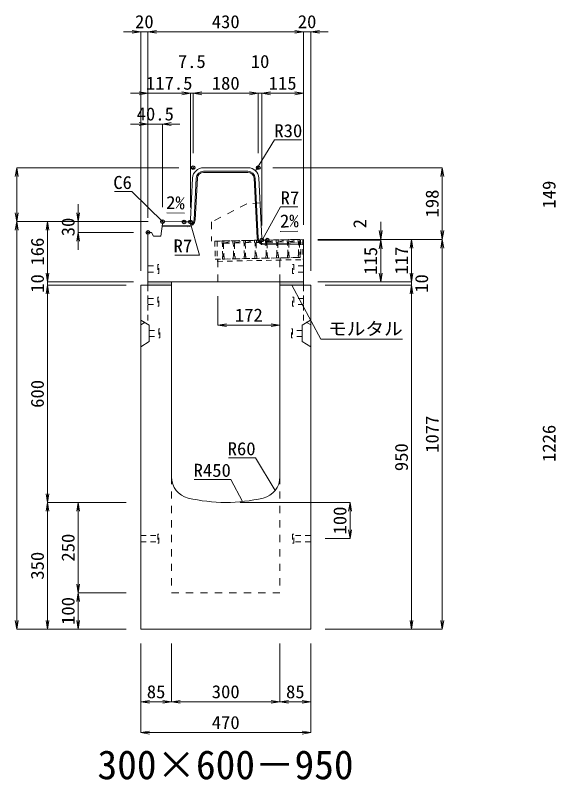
# Model space of a CAD drawing. Units: millimetres at full size. Extents: x -22536 to 51867, y -19720 to 38340.
# Drawn here: x 6318 to 7813, y -15086 to -12974 of the extents above; entities that cross this region are included whole.
import ezdxf
from ezdxf.enums import TextEntityAlignment as Align

# ---------------------------------------------------------------- set-up
doc = ezdxf.new("R2010")
doc.units = ezdxf.units.MM
doc.header["$LTSCALE"] = 20
doc.header["$PDMODE"] = 32
doc.header["$PDSIZE"] = 10
doc.linetypes.add('USER1', pattern=[2, 1, -1])
doc.linetypes.add('USER2', pattern=[1.35, 0.75, -0.6])
for name, color, linetype, lineweight in [('インサート', 3, 'USER2', 9), ('グレーチング', 7, 'USER2', 5), ('モルタル', 7, 'Continuous', 9), ('受枠', 3, 'USER2', 9), ('寸法線', 7, 'Continuous', 13), ('引出線', 4, 'Continuous', 13), ('本体', 2, 'Continuous', 13), ('目地', 132, 'Continuous', 5)]:
    doc.layers.add(name, color=color, linetype=linetype, lineweight=lineweight)
doc.layers.add('作業エリア', color=11, linetype='Continuous')
doc.layers.add('文字', color=7, linetype='Continuous')
doc.styles.add('ＭＳ 明朝', font='')
doc.styles.get('ＭＳ 明朝').set_extended_font_data('MS Mincho')

# ---------------------------------------------------------------- blocks, each defined once
blk = doc.blocks.new('open_arrow')
at = {"color": 0, "linetype": 'Continuous', "lineweight": -2}
blk.add_lwpolyline([(7.5, 1.25), (0, 0), (7.5, -1.25)], dxfattribs=at)

msp = doc.modelspace()

# ---------------------------------------------------------------- hatches: boundary and pattern name
at = {"layer": 'モルタル'}
for points in [[(6750, -13720), (6750, -13710), (6685, -13710), (6685, -13720)], [(7115, -13720), (7115, -13710), (7050, -13710), (7050, -13720)]]:
    msp.add_hatch(color=256, dxfattribs=at).paths.add_polyline_path(points)

# ---------------------------------------------------------------- linework, layer by layer
at = {"layer": 'インサート'}
for p, q in [((6685, -13666.5), (6712, -13666.5)), ((6685, -13666.5), (6685, -13683.5)), ((6715, -13662.5), (6712, -13662.5)), ((6712, -13662.5), (6712, -13687.5)), ((6715, -13687.5), (6715, -13662.5)), ((7085, -13662.5), (7088, -13662.5)), ((7085, -13687.5), (7085, -13662.5)), ((7088, -13662.5), (7088, -13687.5)), ((7115, -13666.5), (7088, -13666.5)), ((7115, -13666.5), (7115, -13683.5)), ((6685, -13683.5), (6712, -13683.5)), ((6712, -13687.5), (6715, -13687.5)), ((7088, -13687.5), (7085, -13687.5)), ((7115, -13683.5), (7088, -13683.5)), ((6685, -13756.5), (6712, -13756.5)), ((6685, -13756.5), (6685, -13773.5)), ((6685, -13773.5), (6712, -13773.5)), ((6715, -13752.5), (6712, -13752.5)), ((6712, -13752.5), (6712, -13777.5)), ((6715, -13777.5), (6715, -13752.5)), ((7085, -13752.5), (7088, -13752.5)), ((7085, -13777.5), (7085, -13752.5)), ((7088, -13752.5), (7088, -13777.5)), ((7115, -13756.5), (7088, -13756.5)), ((7115, -13773.5), (7088, -13773.5)), ((7115, -13756.5), (7115, -13773.5)), ((6712, -13777.5), (6715, -13777.5)), ((7088, -13777.5), (7085, -13777.5)), ((6688.2, -13844.5), (6715.2, -13844.5)), ((6688.2, -13844.5), (6688.2, -13861.5)), ((6718.2, -13840.5), (6715.2, -13840.5)), ((6715.2, -13840.5), (6715.2, -13865.5)), ((6718.2, -13865.5), (6718.2, -13840.5)), ((7081.8, -13840.5), (7084.8, -13840.5)), ((7081.8, -13865.5), (7081.8, -13840.5)), ((7084.8, -13840.5), (7084.8, -13865.5)), ((7111.8, -13844.5), (7084.8, -13844.5)), ((7111.8, -13844.5), (7111.8, -13861.5)), ((6688.2, -13861.5), (6715.2, -13861.5)), ((6715.2, -13865.5), (6718.2, -13865.5)), ((7084.8, -13865.5), (7081.8, -13865.5)), ((7111.8, -13861.5), (7084.8, -13861.5)), ((6665, -14411.5), (6712, -14411.5)), ((6665, -14411.5), (6665, -14428.5)), ((6715, -14407.5), (6712, -14407.5)), ((6712, -14407.5), (6712, -14432.5)), ((6715, -14432.5), (6715, -14407.5)), ((7088, -14407.5), (7085, -14407.5)), ((7085, -14407.5), (7085, -14432.5)), ((7088, -14432.5), (7088, -14407.5)), ((7135, -14411.5), (7088, -14411.5)), ((7135, -14428.5), (7135, -14411.5)), ((6665, -14428.5), (6712, -14428.5)), ((6712, -14432.5), (6715, -14432.5)), ((7085, -14432.5), (7088, -14432.5)), ((7135, -14428.5), (7088, -14428.5))]:
    msp.add_line(p, q, dxfattribs=at)
at = {"layer": 'グレーチング'}
for p, q in [((6889.92, -13597.5), (7104.88, -13593.2)), ((6895.04, -13603.4), (6919.92, -13596.9)), ((6895.04, -13603.4), (6920.04, -13602.9)), ((6925.04, -13602.8), (6949.91, -13596.3)), ((6925.04, -13602.8), (6950.03, -13602.3)), ((6955.03, -13602.2), (6979.91, -13595.7)), ((6955.03, -13602.2), (6980.03, -13601.7)), ((6985.03, -13601.6), (7009.9, -13595.1)), ((6985.03, -13601.6), (7010.02, -13601.1)), ((7015.02, -13601), (7039.89, -13594.5)), ((7015.02, -13601), (7040.01, -13600.5)), ((7045.01, -13600.4), (7069.89, -13593.9)), ((7045.01, -13600.4), (7070.01, -13599.9)), ((7075.01, -13599.8), (7099.88, -13593.3)), ((7075.01, -13599.8), (7100, -13599.3)), ((6890.92, -13647.49), (7105.88, -13643.19))]:
    msp.add_line(p, q, dxfattribs=at)
for points in [[(6889.92, -13597.5), (6894.92, -13597.4), (6895.04, -13603.4), (6894.06, -13604.42), (6894.78, -13640.41), (6895.8, -13641.39), (6895.92, -13647.39), (6890.92, -13647.49), (6890.8, -13641.49), (6891.78, -13640.47), (6891.06, -13604.48), (6890.04, -13603.5)], [(6919.92, -13596.9), (6924.92, -13596.8), (6925.04, -13602.8), (6924.06, -13603.82), (6924.78, -13639.81), (6925.8, -13640.79), (6925.92, -13646.79), (6920.92, -13646.89), (6920.8, -13640.89), (6921.78, -13639.87), (6921.06, -13603.88), (6920.04, -13602.9)], [(6949.91, -13596.3), (6954.91, -13596.2), (6955.03, -13602.2), (6954.05, -13603.22), (6954.77, -13639.21), (6955.79, -13640.19), (6955.91, -13646.19), (6950.91, -13646.29), (6950.79, -13640.29), (6951.77, -13639.27), (6951.05, -13603.28), (6950.03, -13602.3)], [(6979.91, -13595.7), (6984.91, -13595.6), (6985.03, -13601.6), (6984.05, -13602.62), (6984.77, -13638.61), (6985.79, -13639.59), (6985.91, -13645.59), (6980.91, -13645.69), (6980.79, -13639.69), (6981.77, -13638.67), (6981.05, -13602.68), (6980.03, -13601.7)], [(7009.9, -13595.1), (7014.9, -13595), (7015.02, -13601), (7014.04, -13602.02), (7014.76, -13638.01), (7015.78, -13638.99), (7015.9, -13644.99), (7010.9, -13645.09), (7010.78, -13639.09), (7011.76, -13638.07), (7011.04, -13602.08), (7010.02, -13601.1)], [(7039.89, -13594.5), (7044.89, -13594.4), (7045.01, -13600.4), (7044.03, -13601.42), (7044.75, -13637.41), (7045.77, -13638.39), (7045.89, -13644.39), (7040.89, -13644.49), (7040.77, -13638.49), (7041.75, -13637.47), (7041.03, -13601.48), (7040.01, -13600.5)], [(7069.89, -13593.9), (7074.89, -13593.8), (7075.01, -13599.8), (7074.03, -13600.82), (7074.75, -13636.81), (7075.77, -13637.79), (7075.89, -13643.79), (7070.89, -13643.89), (7070.77, -13637.89), (7071.75, -13636.87), (7071.03, -13600.88), (7070.01, -13599.9)], [(7099.88, -13593.3), (7104.88, -13593.2), (7105, -13599.2), (7104.02, -13600.22), (7104.74, -13636.21), (7105.76, -13637.19), (7105.88, -13643.19), (7100.88, -13643.29), (7100.76, -13637.29), (7101.74, -13636.27), (7101.02, -13600.28), (7100, -13599.3)]]:
    msp.add_lwpolyline(points, close=True, dxfattribs=at)
at = {"layer": 'モルタル'}
for points in [[(6685, -13710), (6750, -13710), (6750, -13720), (6685, -13720)], [(7050, -13710), (7115, -13710), (7115, -13720), (7050, -13720)]]:
    msp.add_lwpolyline(points, close=True, dxfattribs=at)
at = {"layer": '作業エリア'}
for p in [(6810, -13395), (6990, -13395), (6725.5, -13543.81), (6785, -13545), (6802.5, -13545), (6685, -13573.81), (7000, -13595), (7015, -13595)]:
    msp.add_point(p, dxfattribs=at)
at = {"layer": '受枠'}
for p, q in [((6869.93, -13597.9), (7112.88, -13593.04)), ((6869.93, -13597.9), (6870.93, -13647.89)), ((6875.93, -13597.78), (6877.05, -13653.77)), ((7106.88, -13593.16), (7107.88, -13643.15)), ((7112.88, -13593.04), (7114, -13649.03)), ((6870.93, -13647.89), (7107.88, -13643.15)), ((7050.89, -13644.29), (7051.01, -13650.29)), ((6877.05, -13653.77), (7114, -13649.03))]:
    msp.add_line(p, q, dxfattribs=at)
at = {"layer": '寸法線'}
for p, q in [((6733, -13019.42), (6617, -13019.42)), ((6665, -13680), (6665, -13019.42)), ((6685, -13019.42), (7115, -13019.42)), ((6685, -13533.81), (6685, -13019.42)), ((6685, -13533.81), (6685, -13019.42)), ((7067, -13019.42), (7183, -13019.42)), ((7115, -13553), (7115, -13019.42)), ((7115, -13553), (7115, -13019.42)), ((7135, -13680), (7135, -13019.42)), ((6637, -13189.42), (6802.5, -13189.42)), ((6685, -13533.81), (6685, -13189.42)), ((6754.5, -13189.42), (6858, -13189.42)), ((6802.5, -13505), (6802.5, -13189.42)), ((6802.5, -13505), (6802.5, -13189.42)), ((6810, -13355), (6810, -13189.42)), ((6810, -13189.42), (6990, -13189.42)), ((6810, -13355), (6810, -13189.42)), ((6942, -13189.42), (7048, -13189.42)), ((6990, -13355), (6990, -13189.42)), ((6990, -13355), (6990, -13189.42)), ((7000, -13555), (7000, -13189.42)), ((7000, -13189.42), (7115, -13189.42)), ((7000, -13555), (7000, -13189.42)), ((7115, -13553), (7115, -13189.42)), ((6637, -13274.42), (6773.5, -13274.42)), ((6685, -13533.81), (6685, -13274.42)), ((6725.5, -13503.81), (6725.5, -13274.42)), ((6322.06, -13395), (6322.06, -13543.81)), ((6770, -13395), (6322.06, -13395)), ((7030, -13395), (7498.78, -13395)), ((7498.78, -13395), (7498.78, -13593)), ((6492.06, -13495.81), (6492.06, -13621.81)), ((6685.5, -13543.81), (6322.06, -13543.81)), ((6322.06, -14670), (6322.06, -13543.81)), ((6685.5, -13543.81), (6322.06, -13543.81)), ((6407.06, -13543.81), (6407.06, -13710)), ((6685.5, -13543.81), (6407.06, -13543.81)), ((6685.5, -13543.81), (6492.06, -13543.81)), ((7328.78, -13545), (7328.78, -13643)), ((6645, -13573.81), (6492.06, -13573.81)), ((7155, -13593), (7328.78, -13593)), ((7155, -13593), (7413.78, -13593)), ((7155, -13593), (7498.78, -13593)), ((7155, -13593), (7498.78, -13593)), ((7155, -13595), (7328.78, -13595)), ((7155, -13595), (7328.78, -13595)), ((7328.78, -13595), (7328.78, -13710)), ((7413.78, -13593), (7413.78, -13710)), ((7498.78, -13593), (7498.78, -14670)), ((6407.06, -13662), (6407.06, -13768)), ((7413.78, -13662), (7413.78, -13768)), ((6645, -13710), (6407.06, -13710)), ((6645, -13710), (6407.06, -13710)), ((7155, -13710), (7328.78, -13710)), ((7155, -13710), (7413.78, -13710)), ((7155, -13710), (7413.78, -13710)), ((6625, -13720), (6407.06, -13720)), ((6407.06, -13720), (6407.06, -14320)), ((6625, -13720), (6407.06, -13720)), ((7175, -13720), (7413.78, -13720)), ((7175, -13720), (7413.78, -13720)), ((7413.78, -13720), (7413.78, -14670)), ((6878, -13750), (6878, -13830.23)), ((6878, -13830.23), (7050, -13830.23)), ((6625, -14320), (6407.06, -14320)), ((6407.06, -14670), (6407.06, -14320)), ((6625, -14320), (6407.06, -14320)), ((6492.06, -14320), (6492.06, -14570)), ((6625, -14320), (6492.06, -14320)), ((6940, -14320), (7243.78, -14320)), ((7243.78, -14320), (7243.78, -14420)), ((7175, -14420), (7243.78, -14420)), ((6625, -14570), (6492.06, -14570)), ((6492.06, -14570), (6492.06, -14670)), ((6625, -14570), (6492.06, -14570)), ((6625, -14670), (6322.06, -14670)), ((6625, -14670), (6407.06, -14670)), ((6625, -14670), (6492.06, -14670)), ((7175, -14670), (7413.78, -14670)), ((7175, -14670), (7498.78, -14670)), ((6665, -14710), (6665, -14871.16)), ((6665, -14710), (6665, -14956.16)), ((6750, -14710), (6750, -14871.16)), ((6750, -14710), (6750, -14871.16)), ((7050, -14710), (7050, -14871.16)), ((7050, -14710), (7050, -14871.16)), ((7135, -14710), (7135, -14871.16)), ((7135, -14710), (7135, -14956.16)), ((6665, -14871.16), (6750, -14871.16)), ((6750, -14871.16), (7050, -14871.16)), ((7050, -14871.16), (7135, -14871.16)), ((6665, -14956.16), (7135, -14956.16))]:
    msp.add_line(p, q, dxfattribs=at)
at = {"layer": '引出線'}
for points in [[(6982.14, -13403.26), (7034.6, -13317.93), (7109.27, -13317.93)], [(6728.13, -13546.85), (6640.5, -13461.04), (6592.16, -13461.04)], [(6786.1, -13520.96), (6737.36, -13519.98), (6786.11, -13520.96)], [(7001.83, -13593.07), (7051.86, -13503.47), (7099.79, -13503.47)], [(6800.67, -13543.07), (6827.18, -13636.44), (6759.25, -13636.44)], [(7050.86, -13571.41), (7099.57, -13570.44), (7050.83, -13571.41)], [(7082.5, -13720), (7163.13, -13869.03), (7389.05, -13869.03)], [(7037.07, -14286.68), (6982.66, -14196.79), (6907.98, -14196.79)], [(6946.44, -14317.6), (6914.22, -14256.45), (6813.21, -14256.45)]]:
    msp.add_lwpolyline(points, dxfattribs=at)
at = {"layer": '本体'}
for p, q in [((6838.54, -13395), (6961.46, -13395)), ((6802.83, -13538.35), (6808.57, -13423.5)), ((6999.67, -13588.35), (6991.43, -13423.5)), ((6724.76, -13549.76), (6720.5, -13583.81)), ((6724.76, -13549.76), (6731.5, -13543.93)), ((6731.5, -13543.93), (6785, -13545)), ((6785, -13545), (6795.84, -13545)), ((6685, -13710), (6685, -13573.81)), ((6695, -13573.81), (6685, -13573.81)), ((6700, -13583.81), (6695, -13573.81)), ((6720.5, -13583.81), (6700, -13583.81)), ((7015, -13595), (7006.66, -13595)), ((7115, -13593), (7015, -13595)), ((7115, -13710), (7115, -13593)), ((6685, -13710), (7115, -13710)), ((6665, -13720), (6665, -14670)), ((6665, -13720), (6750, -13720)), ((6750, -13720), (6750, -14249.47)), ((7050, -13720), (7135, -13720)), ((7050, -13720), (7050, -14249.47)), ((7135, -13720), (7135, -14670)), ((6665, -14670), (7135, -14670))]:
    msp.add_line(p, q, dxfattribs=at)
at = {"layer": '本体', "linetype": 'USER1'}
for p, q in [((6958, -13495), (6861, -13545)), ((6994.85, -13492), (6958, -13495)), ((6861, -13545), (6861, -13598.08)), ((7015, -13595), (6861, -13598.08)), ((7050, -13710), (7050, -13644.31)), ((6878, -13710), (6878, -13647.75))]:
    msp.add_line(p, q, dxfattribs=at)
at = {"layer": '本体', "linetype": 'USER2', "lineweight": 9}
for p, q in [((6685, -13817), (6685, -13720)), ((7115, -13817), (7115, -13720)), ((6665, -13829.5), (6685, -13817)), ((7135, -13829.5), (7115, -13817))]:
    msp.add_line(p, q, dxfattribs=at)
at = {"layer": '本体', "lineweight": 9}
for p, q in [((6665, -13816), (6688.2, -13830.5)), ((6688.2, -13830.5), (6688.2, -13875.5)), ((7134.58, -13816.26), (7111.8, -13830.5)), ((7111.8, -13830.5), (7111.8, -13875.5)), ((6688.2, -13875.5), (6665, -13890)), ((7111.8, -13875.5), (7135, -13890))]:
    msp.add_line(p, q, dxfattribs=at)
at = {"layer": '本体', "linetype": 'USER1', "lineweight": 15}
for p, q in [((6750, -14249.47), (6750, -14570)), ((7050, -14249.47), (7050, -14570)), ((6750, -14570), (7050, -14570))]:
    msp.add_line(p, q, dxfattribs=at)
at = {"layer": '本体'}
for centre, radius, start, end in [((6838.54, -13425), 30, 90, 177.13759), ((6961.46, -13425), 30, 2.86241, 90), ((6795.84, -13538), 7, 270, 357.13759), ((7006.66, -13588), 7, 182.86241, 270), ((6810, -14249.47), 60, 180, 256.65764), ((6990, -14249.47), 60, 283.34236, 0), ((6900, -13870), 450, 256.65764, 283.34236)]:
    msp.add_arc(centre, radius, start, end, dxfattribs=at)
at = {"layer": '目地'}
for p, q in [((6838.54, -13405), (6961.46, -13405)), ((6838.54, -13408), (6961.46, -13408)), ((6812.81, -13539.06), (6818.56, -13424)), ((6815.81, -13539.21), (6821.56, -13424.15)), ((6978.44, -13424.15), (6986.69, -13589.16)), ((6981.44, -13424), (6989.69, -13589.01)), ((6723.88, -13556.78), (6795.43, -13558.21)), ((6724.25, -13553.79), (6795.49, -13555.21)), ((7007.01, -13605.16), (7115, -13603)), ((7007.07, -13608.16), (7115, -13606))]:
    msp.add_line(p, q, dxfattribs=at)
for centre, radius, start, end in [((6838.54, -13425), 20, 90, 177.13759), ((6838.54, -13425), 17, 90, 177.13759), ((6961.46, -13425), 20, 2.86241, 90), ((6961.46, -13425), 17, 2.86241, 90), ((6795.83, -13538.22), 20, 268.85424, 357.13759), ((6795.83, -13538.22), 17, 268.85424, 357.13759), ((7006.67, -13588.17), 20, 182.86241, 271.14576), ((7006.67, -13588.17), 17, 182.86241, 271.14576)]:
    msp.add_arc(centre, radius, start, end, dxfattribs=at)

# ---------------------------------------------------------------- block references
at = {"layer": '寸法線', "xscale": 3.2, "yscale": 3.2}
for p, rotation in [((6665, -13019.42), 180), ((7115, -13019.42), 180), ((7115, -13019.42), 180), ((6685, -13189.42), 180), ((6802.5, -13189.42), 180), ((6802.5, -13189.42), 180), ((6990, -13189.42), 180), ((6990, -13189.42), 180), ((7115, -13189.42), 180), ((6685, -13274.42), 180), ((6322.06, -13395), 270), ((7498.78, -13395), 270), ((6322.06, -13543.81), 90), ((6492.06, -13543.81), 90), ((6322.06, -13543.81), 270), ((6407.06, -13543.81), 270), ((6492.06, -13573.81), 270), ((7328.78, -13593), 90), ((7498.78, -13593), 90), ((7328.78, -13595), 270), ((7328.78, -13595), 270), ((7413.78, -13593), 270), ((7498.78, -13593), 270), ((6407.06, -13710), 90), ((6407.06, -13710), 90), ((7328.78, -13710), 90), ((7413.78, -13710), 90), ((7413.78, -13710), 90), ((6407.06, -13720), 270), ((6407.06, -13720), 270), ((7413.78, -13720), 270), ((7413.78, -13720), 270), ((7050, -13830.23), 180), ((6407.06, -14320), 90), ((6407.06, -14320), 270), ((6492.06, -14320), 270), ((7243.78, -14320), 270), ((7243.78, -14420), 90), ((6492.06, -14570), 90), ((6492.06, -14570), 270), ((6322.06, -14670), 90), ((6407.06, -14670), 90), ((6492.06, -14670), 90), ((7413.78, -14670), 90), ((7498.78, -14670), 90), ((6750, -14871.16), 180), ((7050, -14871.16), 180), ((7135, -14871.16), 180), ((7135, -14956.16), 180)]:
    msp.add_blockref('open_arrow', p, dxfattribs=dict(at, rotation=rotation))
for p in [(6685, -13019.42), (6685, -13019.42), (7135, -13019.42), (6810, -13189.42), (6810, -13189.42), (7000, -13189.42), (7000, -13189.42), (6725.5, -13274.42), (6878, -13830.23), (6665, -14871.16), (6750, -14871.16), (7050, -14871.16), (6665, -14956.16)]:
    msp.add_blockref('open_arrow', p, dxfattribs=at)
at = {"layer": '引出線', "xscale": 0.0533, "yscale": 0.0533}
for p, rotation in [((6982.14, -13403.26), 58.4), ((6786.1, -13520.96), 178.9), ((6728.13, -13546.85), 135.6), ((6800.67, -13543.07), 285.9), ((7050.86, -13571.41), 1.1), ((7001.83, -13593.07), 60.8), ((7082.5, -13720), 298.4), ((7037.07, -14286.68), 121.2), ((6946.44, -14317.6), 117.8)]:
    msp.add_blockref('open_arrow', p, dxfattribs=dict(at, rotation=rotation))

# ---------------------------------------------------------------- texts
at = {"layer": '寸法線', "style": 'ＭＳ 明朝', "width": 1.05}
for s, p in [('20', (6675, -12991.42)), ('430', (6900, -12991.42)), ('20', (7125, -12991.42)), ('7.5', (6806.25, -13101.42)), ('10', (6995, -13101.42)), ('117.5', (6743.75, -13161.42)), ('180', (6900, -13161.42)), ('115', (7057.5, -13161.42)), ('40.5', (6705.25, -13246.42)), ('172', (6964, -13802.23)), ('85', (6707.5, -14843.16)), ('300', (6900, -14843.16)), ('85', (7092.5, -14843.16)), ('470', (6900, -14928.16))]:
    msp.add_text(s, height=36.03, dxfattribs=at).set_placement(p, align=Align.MIDDLE_CENTER)
for s, p in [('149', (7794.06, -13469.41)), ('198', (7470.78, -13494)), ('30', (6464.06, -13558.81)), ('2', (7270.78, -13549.66)), ('166', (6379.06, -13626.91)), ('115', (7300.78, -13652.5)), ('117', (7385.78, -13651.5)), ('10', (6379.06, -13715)), ('10', (7441.78, -13715)), ('600', (6379.06, -14020)), ('1077', (7470.78, -14131.5)), ('1226', (7794.06, -14156.91)), ('950', (7385.78, -14195)), ('100', (7215.78, -14370)), ('250', (6464.06, -14445)), ('350', (6379.06, -14495)), ('100', (6464.06, -14620))]:
    msp.add_text(s, height=36.03, rotation=90, dxfattribs=at).set_placement(p, align=Align.MIDDLE_CENTER)
at = {"layer": '引出線', "style": 'ＭＳ 明朝', "width": 1.05}
for s, p in [('R30', (7034.6, -13274.73)), ('R7', (7051.86, -13460.27)), ('モルタル', (7183.13, -13821.92))]:
    msp.add_text(s, height=36.03, dxfattribs=at).set_placement(p, align=Align.TOP_LEFT)
for s, p in [('C6', (6640.5, -13417.84)), ('R7', (6807.18, -13593.24)), ('R60', (6982.66, -14153.59)), ('R450', (6914.22, -14213.25))]:
    msp.add_text(s, height=36.03, dxfattribs=at).set_placement(p, align=Align.TOP_RIGHT)
msp.add_text('2%', height=36.03, rotation=358.854, dxfattribs=at).set_placement((6787.05, -13474.06), align=Align.TOP_RIGHT)
msp.add_text('2%', height=36.03, rotation=1.146, dxfattribs=at).set_placement((7049.89, -13524.52), align=Align.TOP_LEFT)
at = {"layer": '文字', "style": 'ＭＳ 明朝'}
msp.add_text('300×600－950', height=80.06, dxfattribs=at).set_placement((6899.52, -15044.97), align=Align.MIDDLE_CENTER)

doc.saveas('drawing.dxf')
